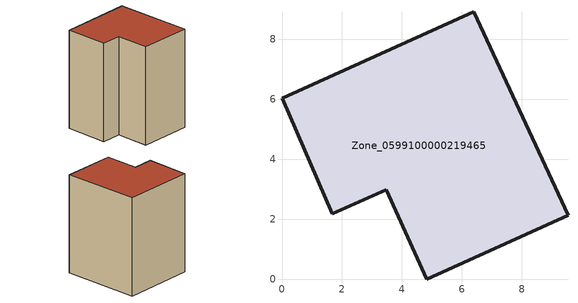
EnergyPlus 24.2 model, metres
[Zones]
Zone_0599100000219465
 floor ground (C_G): 3.47,2.99 1.68,2.19 0,6.04 6.4,8.92 9.54,2.14 4.82,0 z3.29
 wall outside (C_F): 6.4,8.92 0,6.04 1.68,2.19 3.47,2.99 4.82,0 9.54,2.14 6.4,8.92 z3.29:12.91
 roof outside (C_R): 4.82,0 9.54,2.14 6.4,8.92 0,6.04 1.68,2.19 3.47,2.99 z12.91
[BUILDING]
Pand.0599100000219465: North Axis=0; Terrain=City; Loads Convergence Tolerance Value=0.04; Temperature Convergence Tolerance Value=0.4; Solar Distribution=FullExterior; Maximum Number of Warmup Days=25; Minimum Number of Warmup Days=1
[Site:Location]
Rotterdam.The.Hague.AP_ZH_NLD Design_Conditions: Latitude=51.96; Longitude=4.45; Time Zone=1; Elevation=-4.5
[SITE:GROUNDTEMPERATURE:BUILDINGSURFACE]
18, 18, 18, 18, 18, 18, 18, 18, 18, 18, 18, 18
[MATERIAL] Thermal Absorptance=0.9; Solar Absorptance=0.7; Visible Absorptance=0.7
Name | Roughness | Thickness | Conductivity | Density | Specific Heat
G.TI.1946 | MediumSmooth | 0.15 | 1 | 540 | 1210
F.TI.1946 | Rough | 0.3 | 0.857143 | 1920 | 840
R.TI.1946 | MediumRough | 0.2 | 0.1 | 1500 | 1000
[CONSTRUCTION]
C_G: G.TI.1946
C_F: F.TI.1946
C_R: R.TI.1946
[ZONE]
Zone_0599100000219465: Type=1; Multiplier=1; Ceiling Height=Autocalculate; Volume=Autocalculate; Floor Area=autocalculate; Part of Total Floor Area=Yes
[ZONEINFILTRATION:DESIGNFLOWRATE]
Infil_Zone_0599100000219465: Zone or ZoneList or Space or SpaceList=Zone_0599100000219465; Schedule=AlwaysOn; Design Flow Rate Calculation Method=Flow/Area; Flow Rate per Floor Area=0.003; Constant Term Coefficient=1; Temperature Term Coefficient=0; Velocity Term Coefficient=0; Velocity Squared Term Coefficient=0
[HVACTEMPLATE:ZONE:IDEALLOADSAIRSYSTEM]
Zone_0599100000219465: Maximum Heating Supply Air Temperature=50; Minimum Cooling Supply Air Temperature=13; Maximum Heating Supply Air Humidity Ratio=0.0156; Minimum Cooling Supply Air Humidity Ratio=0.0077; Heating Limit=NoLimit; Cooling Limit=NoLimit; Dehumidification Control Type=ConstantSensibleHeatRatio; Cooling Sensible Heat Ratio=0.7; Dehumidification Setpoint=60; Humidification Control Type=None; Humidification Setpoint=30; Outdoor Air Method=None; Outdoor Air Flow Rate per Person=0.00944; Outdoor Air Flow Rate per Zone Floor Area=0; Outdoor Air Flow Rate per Zone=0; Demand Controlled Ventilation Type=None; Outdoor Air Economizer Type=NoEconomizer; Heat Recovery Type=None; Sensible Heat Recovery Effectiveness=0.7; Latent Heat Recovery Effectiveness=0.65
[ZONECONTROL:THERMOSTAT]
ThermostatControl_Zone_0599100000219465: Zone or ZoneList=Zone_0599100000219465; Control Type Schedule=DualSetpointControlType; Control 1=Thermostat_Zone_0599100000219465; Temperature Difference Between Cutout And Setpoint=0
[THERMOSTATSETPOINT:DUALSETPOINT]
Thermostat_Zone_0599100000219465: Heating Setpoint Temperature Schedule=HeatingSetpoint_Zone_0599100000219465; Cooling Setpoint Temperature Schedule=CoolingSetpoint_Zone_0599100000219465
[SCHEDULE:COMPACT]
HeatingSetpoint_Zone_0599100000219465: Through: 12/31, For: AllDays, Until: 24:00, 21
CoolingSetpoint_Zone_0599100000219465: Through: 12/31, For: AllDays, Until: 24:00, 24
DualSetpointControlType: Through: 12/31, For: AllDays, Until: 24:00, 4
AlwaysOn: Through: 12/31, For: AllDays, Until: 24:00, 1
